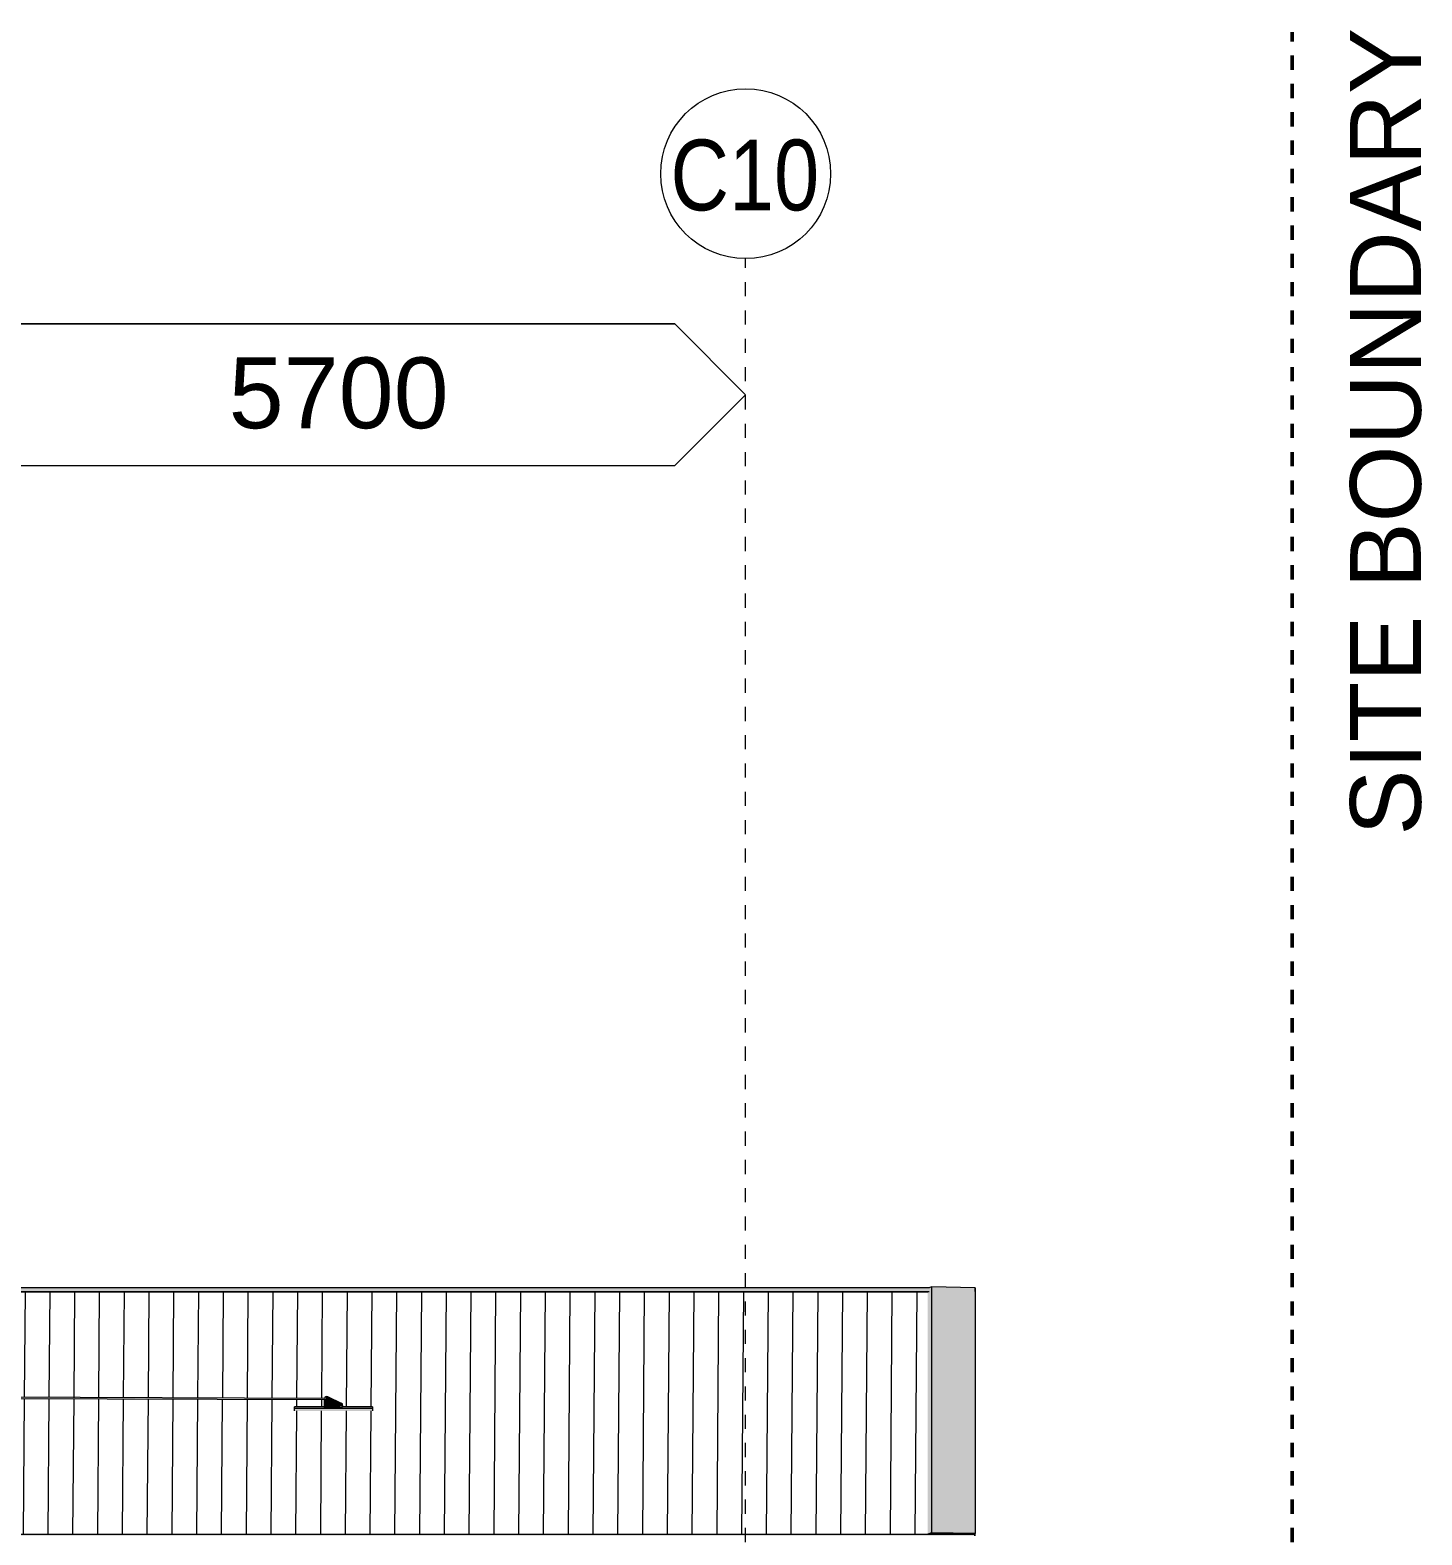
# Model space of a CAD drawing. Header units: metres. Extents: x -2362 to -2010, y -1 to 30.
# Drawn here: x -2030.63 to -2020.79, y 15.95 to 26.58 of the extents above; entities that cross this region are included whole.
import ezdxf

# ---------------------------------------------------------------- set-up
doc = ezdxf.new("R2010")
doc.units = ezdxf.units.M
doc.linetypes.add('BOUNDARY', pattern=[0.016, 0.01, -0.003, 0, -0.003])
doc.linetypes.add('Grid Line', pattern=[0.021, 0.012, -0.003, 0.003, -0.003])
for name, color, linetype, lineweight in [('A-ANNO-NOTE', 131, 'Continuous', 5), ('A-DETL', 90, 'Continuous', 50), ('A-DETL-GENF', 92, 'Continuous', 5), ('A-ROOF', 132, 'Continuous', 5), ('A-ROOF-PATT', 132, 'Continuous', 5), ('G-ANNO-TEXT', 231, 'Continuous', 5), ('Q-SPCQ', 91, 'Continuous', 5), ('S-GRID', 1, 'Continuous', 5), ('S-GRID-IDEN', 1, 'Continuous', 5)]:
    doc.layers.add(name, color=color, linetype=linetype, lineweight=lineweight)
doc.styles.add('Arial', font='arial.ttf', dxfattribs={"height": 0.5})
doc.styles.add('Arial Narrow', font='ARIALN.TTF', dxfattribs={"height": 0.5})

# ---------------------------------------------------------------- blocks, each defined once
blk = doc.blocks.new('Static Line_Sayfa_Metal Deck_Pan Mount - Up to 15 _ pitch - Max 2 Users-1847625-SOUTH EAST - PART C')
at = {"layer": 'Q-SPCQ'}
h = blk.add_hatch(color=256, dxfattribs=at)
h.paths.add_polyline_path([(-1583.057, 16.924), (-1583.065, 16.923), (-1583.065, 16.923)])
h.paths.add_polyline_path([(-1584.033, 16.927), (-1584.041, 16.926), (-1584.041, 16.927)])
h.paths.add_polyline_path([(-1578.827, 16.905), (-1578.827, 16.906), (-1578.863, 16.909), (-1578.945, 16.91), (-1583.525, 16.925), (-1583.792, 16.926), (-1583.808, 16.926), (-1583.982, 16.927), (-1584.062, 16.927), (-1584.174, 16.927), (-1584.302, 16.928), (-1584.383, 16.928), (-1584.385, 16.928), (-1584.444, 16.926), (-1584.441, 16.927), (-1584.437, 16.925), (-1584.437, 16.924), (-1578.849, 16.905)])
h = blk.add_hatch(color=256, dxfattribs=at)
h.paths.add_polyline_path([(-1580.58, 16.911), (-1582.555, 16.918), (-1582.555, 16.915), (-1582.506, 16.914), (-1582.483, 16.915), (-1582.476, 16.915), (-1582.47, 16.914), (-1582.371, 16.914), (-1582.269, 16.913), (-1582.243, 16.913), (-1582.197, 16.913), (-1581.434, 16.91), (-1580.58, 16.909), (-1580.58, 16.911)])
h.paths.add_polyline_path([(-1580.314, 16.91), (-1580.58, 16.909), (-1580.58, 16.908), (-1580.314, 16.907)])
h.paths.add_polyline_path([(-1580.181, 16.91), (-1580.314, 16.91), (-1580.314, 16.907), (-1580.181, 16.908)])
h.paths.add_polyline_path([(-1579.604, 16.908), (-1580.181, 16.908), (-1580.181, 16.907), (-1579.914, 16.906), (-1579.792, 16.905), (-1579.604, 16.906), (-1579.604, 16.908)])
h.paths.add_polyline_path([(-1578.875, 16.902), (-1578.827, 16.903), (-1578.871, 16.906), (-1579.604, 16.906), (-1579.604, 16.905), (-1579.16, 16.903), (-1579.018, 16.902), (-1578.882, 16.902)])
h.paths.add_polyline_path([(-1578.99, 16.902), (-1578.982, 16.903), (-1578.977, 16.903)])
h.paths.add_polyline_path([(-1582.577, 16.914), (-1582.555, 16.915), (-1582.555, 16.918), (-1584.437, 16.923), (-1584.437, 16.922), (-1584.428, 16.922), (-1584.41, 16.921), (-1584.319, 16.921), (-1584.28, 16.92), (-1584.175, 16.92), (-1584.119, 16.92), (-1584.03, 16.92), (-1583.986, 16.919), (-1583.724, 16.918), (-1582.587, 16.914)])
h.paths.add_polyline_path([(-1584.444, 16.921), (-1584.441, 16.922), (-1584.444, 16.922)])
h = blk.add_hatch(color=256, dxfattribs=at)
h.paths.add_polyline_path([(-1578.824, 16.923), (-1578.828, 16.923), (-1578.827, 16.913)])
h.paths.add_polyline_path([(-1578.819, 16.921), (-1578.824, 16.923), (-1578.825, 16.913)])
h.paths.add_polyline_path([(-1578.759, 16.855), (-1578.756, 16.861), (-1578.74, 16.861), (-1578.738, 16.855), (-1578.715, 16.856), (-1578.715, 16.859), (-1578.724, 16.875), (-1578.819, 16.921), (-1578.822, 16.9), (-1578.827, 16.898), (-1578.832, 16.9), (-1578.838, 16.903), (-1578.845, 16.902), (-1578.845, 16.855), (-1578.819, 16.855), (-1578.816, 16.861), (-1578.8, 16.861), (-1578.798, 16.855), (-1578.761, 16.855)])
h.paths.add_polyline_path([(-1578.744, 16.863), (-1578.761, 16.864), (-1578.752, 16.871), (-1578.746, 16.871), (-1578.743, 16.868), (-1578.738, 16.864), (-1578.744, 16.863)])
h.paths.add_polyline_path([(-1578.804, 16.863), (-1578.821, 16.864), (-1578.812, 16.871), (-1578.806, 16.871), (-1578.803, 16.868), (-1578.798, 16.864), (-1578.804, 16.863)])
h.paths.add_polyline_path([(-1578.844, 16.91), (-1578.844, 16.909), (-1578.841, 16.909)])
h.paths.add_polyline_path([(-1578.834, 16.907), (-1578.842, 16.914), (-1578.844, 16.91), (-1578.838, 16.908)])
h.paths.add_polyline_path([(-1578.832, 16.922), (-1578.829, 16.913), (-1578.828, 16.923)])
h.paths.add_polyline_path([(-1578.836, 16.92), (-1578.831, 16.912), (-1578.832, 16.922)])
h.paths.add_polyline_path([(-1578.84, 16.918), (-1578.832, 16.911), (-1578.836, 16.92)])
h.paths.add_polyline_path([(-1578.834, 16.909), (-1578.84, 16.918), (-1578.842, 16.914)])
for points in [[(-1578.819, 16.921), (-1578.724, 16.875), (-1578.724, 16.875), (-1578.819, 16.922)], [(-1578.504, 16.839), (-1578.504, 16.851), (-1578.715, 16.85), (-1578.72, 16.847), (-1578.72, 16.843), (-1578.84, 16.843), (-1578.84, 16.847), (-1578.845, 16.851), (-1579.056, 16.851), (-1579.056, 16.839), (-1578.678, 16.839)], [(-1578.886, 16.822), (-1578.504, 16.822), (-1578.504, 16.839), (-1579.056, 16.839), (-1579.056, 16.822)], [(-1578.812, 16.847), (-1578.72, 16.847), (-1578.715, 16.852), (-1578.74, 16.85), (-1578.743, 16.849), (-1578.759, 16.849), (-1578.759, 16.852), (-1578.8, 16.852), (-1578.803, 16.849), (-1578.819, 16.85), (-1578.819, 16.852), (-1578.845, 16.85), (-1578.84, 16.847)], [(-1578.78, 16.847), (-1578.84, 16.847), (-1578.84, 16.843), (-1578.78, 16.843)], [(-1578.815, 16.863), (-1578.798, 16.864), (-1578.806, 16.872), (-1578.815, 16.869), (-1578.821, 16.864)], [(-1578.81, 16.849), (-1578.8, 16.849), (-1578.803, 16.861), (-1578.819, 16.861), (-1578.816, 16.849), (-1578.812, 16.849)], [(-1578.72, 16.847), (-1578.78, 16.847), (-1578.78, 16.843), (-1578.72, 16.843)], [(-1578.755, 16.863), (-1578.738, 16.864), (-1578.746, 16.872), (-1578.755, 16.869), (-1578.761, 16.864)], [(-1578.75, 16.849), (-1578.74, 16.85), (-1578.743, 16.861), (-1578.759, 16.861), (-1578.756, 16.849), (-1578.752, 16.849)]]:
    blk.add_hatch(color=256, dxfattribs=at).paths.add_polyline_path(points)
h = blk.add_hatch(color=256, dxfattribs=at)
h.paths.add_polyline_path([(-1578.715, 16.852), (-1578.715, 16.855), (-1578.74, 16.853), (-1578.74, 16.852)])
h.paths.add_polyline_path([(-1578.759, 16.852), (-1578.759, 16.855), (-1578.8, 16.853), (-1578.8, 16.852), (-1578.78, 16.852)])
h.paths.add_polyline_path([(-1578.819, 16.852), (-1578.819, 16.855), (-1578.845, 16.853), (-1578.845, 16.852)])
for p, q in [((-1578.827, 16.91), (-1584.507, 16.929)), ((-1584.507, 16.921), (-1578.827, 16.902)), ((-1578.845, 16.906), (-1578.845, 16.906)), ((-1578.845, 16.902), (-1578.845, 16.855)), ((-1578.819, 16.922), (-1578.724, 16.875)), ((-1578.724, 16.875), (-1578.819, 16.921)), ((-1579.056, 16.839), (-1579.056, 16.851)), ((-1578.845, 16.851), (-1579.056, 16.851)), ((-1579.056, 16.839), (-1579.056, 16.836)), ((-1579.056, 16.822), (-1579.056, 16.839)), ((-1578.504, 16.839), (-1579.056, 16.839)), ((-1578.845, 16.852), (-1578.845, 16.85)), ((-1578.845, 16.85), (-1578.845, 16.848)), ((-1578.845, 16.848), (-1578.845, 16.843)), ((-1578.84, 16.847), (-1578.78, 16.847)), ((-1578.823, 16.862), (-1578.823, 16.85)), ((-1578.821, 16.863), (-1578.822, 16.863)), ((-1578.797, 16.863), (-1578.798, 16.863)), ((-1578.797, 16.85), (-1578.797, 16.862)), ((-1578.78, 16.847), (-1578.72, 16.847)), ((-1578.763, 16.862), (-1578.763, 16.85)), ((-1578.761, 16.863), (-1578.762, 16.863)), ((-1578.737, 16.863), (-1578.738, 16.863)), ((-1578.737, 16.85), (-1578.737, 16.862)), ((-1578.715, 16.855), (-1578.715, 16.859)), ((-1578.715, 16.85), (-1578.715, 16.852)), ((-1578.504, 16.851), (-1578.715, 16.851)), ((-1578.715, 16.848), (-1578.715, 16.85)), ((-1578.504, 16.848), (-1578.504, 16.851)), ((-1578.504, 16.851), (-1578.504, 16.839)), ((-1578.504, 16.848), (-1578.504, 16.836)), ((-1578.504, 16.839), (-1578.504, 16.822))]:
    blk.add_line(p, q, dxfattribs=at)
at = {"layer": 'Q-SPCQ', "flags": 128}
for points in [[(-1578.823, 16.862), (-1578.822, 16.862), (-1578.822, 16.862), (-1578.822, 16.863), (-1578.822, 16.863)], [(-1578.798, 16.864), (-1578.8, 16.868), (-1578.802, 16.87), (-1578.803, 16.872), (-1578.805, 16.872), (-1578.805, 16.873), (-1578.806, 16.873), (-1578.806, 16.873), (-1578.807, 16.873), (-1578.807, 16.873), (-1578.807, 16.873), (-1578.808, 16.873), (-1578.808, 16.873), (-1578.808, 16.873), (-1578.808, 16.873), (-1578.808, 16.873), (-1578.808, 16.873), (-1578.808, 16.873), (-1578.809, 16.873), (-1578.809, 16.873), (-1578.809, 16.873), (-1578.809, 16.873), (-1578.809, 16.873), (-1578.809, 16.873), (-1578.809, 16.873), (-1578.809, 16.873), (-1578.809, 16.873), (-1578.809, 16.873), (-1578.809, 16.873), (-1578.809, 16.873), (-1578.809, 16.873), (-1578.809, 16.873), (-1578.809, 16.873), (-1578.809, 16.873), (-1578.809, 16.873), (-1578.809, 16.873), (-1578.809, 16.873), (-1578.81, 16.873), (-1578.81, 16.873), (-1578.81, 16.873), (-1578.81, 16.873), (-1578.81, 16.873), (-1578.81, 16.873), (-1578.81, 16.873), (-1578.81, 16.873), (-1578.81, 16.873), (-1578.81, 16.873), (-1578.81, 16.873), (-1578.81, 16.873), (-1578.81, 16.873), (-1578.81, 16.873), (-1578.81, 16.873), (-1578.81, 16.873), (-1578.81, 16.873), (-1578.81, 16.873), (-1578.81, 16.873), (-1578.81, 16.873), (-1578.81, 16.873), (-1578.811, 16.873), (-1578.811, 16.873), (-1578.811, 16.873), (-1578.811, 16.873), (-1578.811, 16.873), (-1578.811, 16.873), (-1578.811, 16.873), (-1578.811, 16.873), (-1578.811, 16.873), (-1578.812, 16.873), (-1578.812, 16.873), (-1578.812, 16.873), (-1578.812, 16.873), (-1578.813, 16.873), (-1578.813, 16.873), (-1578.814, 16.873), (-1578.815, 16.872), (-1578.816, 16.872), (-1578.817, 16.87), (-1578.819, 16.868), (-1578.821, 16.864)], [(-1578.821, 16.864), (-1578.821, 16.863), (-1578.821, 16.863), (-1578.821, 16.863), (-1578.821, 16.863)], [(-1578.798, 16.864), (-1578.798, 16.863), (-1578.798, 16.863), (-1578.798, 16.863), (-1578.798, 16.863)], [(-1578.797, 16.862), (-1578.797, 16.862), (-1578.797, 16.862), (-1578.797, 16.863), (-1578.797, 16.863)], [(-1578.763, 16.862), (-1578.762, 16.862), (-1578.762, 16.862), (-1578.762, 16.863), (-1578.762, 16.863)], [(-1578.738, 16.864), (-1578.74, 16.868), (-1578.742, 16.87), (-1578.743, 16.872), (-1578.745, 16.872), (-1578.745, 16.873), (-1578.746, 16.873), (-1578.746, 16.873), (-1578.747, 16.873), (-1578.747, 16.873), (-1578.747, 16.873), (-1578.748, 16.873), (-1578.748, 16.873), (-1578.748, 16.873), (-1578.748, 16.873), (-1578.748, 16.873), (-1578.748, 16.873), (-1578.748, 16.873), (-1578.749, 16.873), (-1578.749, 16.873), (-1578.749, 16.873), (-1578.749, 16.873), (-1578.749, 16.873), (-1578.749, 16.873), (-1578.749, 16.873), (-1578.749, 16.873), (-1578.749, 16.873), (-1578.749, 16.873), (-1578.749, 16.873), (-1578.749, 16.873), (-1578.749, 16.873), (-1578.749, 16.873), (-1578.749, 16.873), (-1578.749, 16.873), (-1578.749, 16.873), (-1578.749, 16.873), (-1578.749, 16.873), (-1578.75, 16.873), (-1578.75, 16.873), (-1578.75, 16.873), (-1578.75, 16.873), (-1578.75, 16.873), (-1578.75, 16.873), (-1578.75, 16.873), (-1578.75, 16.873), (-1578.75, 16.873), (-1578.75, 16.873), (-1578.75, 16.873), (-1578.75, 16.873), (-1578.75, 16.873), (-1578.75, 16.873), (-1578.75, 16.873), (-1578.75, 16.873), (-1578.75, 16.873), (-1578.75, 16.873), (-1578.75, 16.873), (-1578.75, 16.873), (-1578.75, 16.873), (-1578.751, 16.873), (-1578.751, 16.873), (-1578.751, 16.873), (-1578.751, 16.873), (-1578.751, 16.873), (-1578.751, 16.873), (-1578.751, 16.873), (-1578.751, 16.873), (-1578.751, 16.873), (-1578.752, 16.873), (-1578.752, 16.873), (-1578.752, 16.873), (-1578.752, 16.873), (-1578.753, 16.873), (-1578.753, 16.873), (-1578.754, 16.873), (-1578.755, 16.872), (-1578.756, 16.872), (-1578.757, 16.87), (-1578.759, 16.868), (-1578.761, 16.864)], [(-1578.761, 16.864), (-1578.761, 16.863), (-1578.761, 16.863), (-1578.761, 16.863), (-1578.761, 16.863)], [(-1578.738, 16.864), (-1578.738, 16.863), (-1578.738, 16.863), (-1578.738, 16.863), (-1578.738, 16.863)], [(-1578.737, 16.862), (-1578.737, 16.862), (-1578.737, 16.862), (-1578.737, 16.863), (-1578.737, 16.863)]]:
    blk.add_lwpolyline(points, dxfattribs=at)
at = {"layer": 'Q-SPCQ'}
for centre, major_axis, ratio, start_param, end_param in [((-1578.827, 16.906), (-0.0175, 0.0001), 0.996194, 4.266553, 6.038062), ((-1578.827, 16.906), (-0.0175, 0.0001), 0.996194, 4.266553, 6.038062), ((-1578.827, 16.906), (-0.0075, 0.00006), 0.996194, 3.149542, 5.767536), ((-1578.827, 16.906), (-0.0075, 0.00006), 0.996194, 3.149542, 6.029335), ((-1578.827, 16.906), (-0.0075, 0.00006), 0.996194, 0.531548, 3.149542), ((-1578.827, 16.906), (-0.0075, 0.00006), 0.996194, 0.531548, 0.793348), ((-1578.827, 16.906), (0, 0.004), 0.000693, 5.846853, 6.632251), ((-1578.827, 16.906), (0, 0.004), 0.000693, 5.061455, 5.585054), ((-1578.827, 16.906), (0, 0.004), 0.000693, 0.610865, 1.658063), ((-1578.827, 16.906), (0, 0.004), 0.000693, 1.658063, 3.752458), ((-1578.845, 16.855), (0, 0.003), 0.000693, 3.228859, 4.799655), ((-1578.84, 16.848), (0.005, 0), 0.087156, 3.141593, 4.711693), ((-1578.845, 16.855), (0, 0.008), 0.000693, 3.228859, 3.752458), ((-1578.827, 16.906), (-0.0075, 0.00006), 0.996194, 1.055147, 2.102345), ((-1578.81, 16.85), (0.013, 0), 0.087156, 2.355499, 3.140897), ((-1578.81, 16.85), (0.013, 0), 0.087156, 3.141593, 6.28249), ((-1578.81, 16.85), (0.013, 0), 0.087156, 0, 0.784703), ((-1578.75, 16.85), (0.013, 0), 0.087156, 2.355499, 3.140897), ((-1578.75, 16.85), (0.013, 0), 0.087156, 3.141593, 6.28249), ((-1578.75, 16.85), (0.013, 0), 0.087156, 0, 0.784703), ((-1578.732, 16.859), (-0.0175, 0.0001), 0.996194, 3.149542, 4.266553), ((-1578.732, 16.86), (-0.0175, 0.0001), 0.996194, 3.149542, 4.266553), ((-1578.72, 16.848), (0.005, 0), 0.087156, 4.711693, 6.28249), ((-1578.715, 16.855), (0, 0.003), 0.000693, 3.228859, 4.799655), ((-1578.715, 16.855), (0, 0.008), 0.000693, 3.228859, 3.752458)]:
    blk.add_ellipse(centre, major_axis=major_axis, ratio=ratio, start_param=start_param, end_param=end_param, dxfattribs=at)
blk = doc.blocks.new('Ridge Capping - Ridge Capping-1882401-SOUTH EAST - PART C')
at = {"layer": 'A-ROOF'}
for points in [[(-1665.486, 17.663), (-1574.572, 17.665), (-1574.572, 17.691), (-1665.486, 17.689)], [(-1665.35, 17.659), (-1574.582, 17.662), (-1574.572, 17.665), (-1665.486, 17.662)]]:
    blk.add_hatch(color=256, dxfattribs=at).paths.add_polyline_path(points)
for p, q in [((-1574.572, 17.691), (-1665.486, 17.689)), ((-1665.486, 17.663), (-1574.572, 17.665)), ((-1665.35, 17.659), (-1574.582, 17.662)), ((-1574.25, 17.691), (-1574.25, 17.665))]:
    blk.add_line(p, q, dxfattribs=at)
blk = doc.blocks.new('Roof Gutters3 - Roof Gutters-1885272-SOUTH EAST - PART C')
at = {"layer": 'A-ROOF'}
for points in [[(-1574.582, 15.951), (-1574.555, 15.96), (-1574.555, 17.697), (-1574.572, 17.69), (-1574.572, 17.665), (-1574.582, 17.662), (-1574.582, 15.952)], [(-1574.246, 15.955), (-1574.247, 17.691), (-1574.555, 17.697), (-1574.555, 15.96)]]:
    blk.add_hatch(color=256, dxfattribs=at).paths.add_polyline_path(points)
h = blk.add_hatch(color=256, dxfattribs=at)
h.paths.add_polyline_path([(-1574.25, 15.5), (-1574.246, 15.5), (-1574.246, 15.527), (-1574.25, 15.503)])
h.paths.add_polyline_path([(-1574.249, 15.94), (-1574.246, 15.94), (-1574.246, 15.955), (-1574.555, 15.96), (-1574.582, 15.951), (-1574.572, 15.951), (-1574.554, 15.957), (-1574.249, 15.952)])
for p, q in [((-1574.555, 17.697), (-1574.572, 17.691)), ((-1574.247, 17.691), (-1574.555, 17.697)), ((-1574.555, 17.697), (-1574.555, 15.96)), ((-1574.247, 17.691), (-1574.246, 15.955)), ((-1574.555, 15.96), (-1574.582, 15.951)), ((-1574.582, 15.951), (-1574.572, 15.951)), ((-1574.572, 15.951), (-1574.554, 15.957)), ((-1574.246, 15.955), (-1574.555, 15.96)), ((-1574.554, 15.957), (-1574.249, 15.952)), ((-1574.246, 15.94), (-1574.246, 15.955))]:
    blk.add_line(p, q, dxfattribs=at)
blk = doc.blocks.new('Dimension - Grids _2D_ - 1-200-1015375-SOUTH EAST - PART C')
at = {"layer": 'A-DETL-GENF'}
for p, q in [((-1581.068, 24.5), (-1581.568, 24)), ((-1581.568, 24), (-1581.068, 24.5)), ((-1576.368, 24.5), (-1581.068, 24.5)), ((-1581.068, 24.5), (-1576.368, 24.5)), ((-1575.868, 24), (-1576.368, 24.5)), ((-1575.868, 24), (-1576.368, 24.5)), ((-1581.568, 24), (-1581.068, 23.5)), ((-1581.568, 24), (-1581.068, 23.5)), ((-1576.368, 23.5), (-1575.868, 24)), ((-1575.868, 24), (-1576.368, 23.5)), ((-1581.068, 23.5), (-1576.368, 23.5)), ((-1581.068, 23.5), (-1576.368, 23.5))]:
    blk.add_line(p, q, dxfattribs=at)
blk = doc.blocks.new('Grid - A1-3055139-SOUTH EAST - PART C')
at = {"layer": 'S-GRID-IDEN'}
blk.add_circle((-1644.568, 25.561), 0.6, dxfattribs=at)

msp = doc.modelspace()

# ---------------------------------------------------------------- hatches: boundary and pattern name
at = {"layer": 'A-ROOF'}
msp.add_hatch(color=256, dxfattribs=at).paths.add_polyline_path([(-2115.204, 15.911), (-2105.02, 15.911), (-2105.02, 15.94), (-2023.951, 15.94), (-2023.951, 15.952), (-2115.204, 15.95)])
at = {"layer": 'A-ROOF-PATT'}
h = msp.add_hatch(dxfattribs=at)
h.set_pattern_fill('FP_302', color=256, style=0, pattern_type=2)
h.set_pattern_definition([(89.546, (-884.38961, -373.716), (-0.17499552, -3.386e-06), [])])
h.paths.add_polyline_path([(-2092.951, 15.952), (-2024.283, 15.952), (-2024.284, 17.662), (-2115.052, 17.659), (-2115.052, 15.952), (-2093.784, 15.952)])
h.paths.add_polyline_path([(-2023.951, 15.952), (-2024.257, 15.956), (-2024.273, 15.952), (-2024.255, 15.952)])
h.paths.add_polyline_path([(-2114.351, 16.923), (-2114.347, 16.923), (-2114.348, 16.913), (-2114.35, 16.918)])
h.paths.add_polyline_path([(-2114.355, 16.921), (-2114.351, 16.923), (-2114.351, 16.915), (-2114.355, 16.921)])
h.paths.add_polyline_path([(-2114.338, 16.92), (-2114.344, 16.913), (-2114.341, 16.922)])
h.paths.add_polyline_path([(-2114.335, 16.918), (-2114.34, 16.915), (-2114.338, 16.92)])
h.paths.add_polyline_path([(-2029.749, 16.906), (-2034.145, 16.918), (-2034.17, 16.916), (-2034.174, 16.902), (-2034.176, 16.886), (-2034.174, 16.87), (-2034.169, 16.852), (-2034.126, 16.852), (-2034.128, 16.832), (-2034.292, 16.834), (-2034.292, 16.852), (-2034.249, 16.853), (-2034.243, 16.87), (-2034.242, 16.886), (-2034.243, 16.902), (-2034.249, 16.918), (-2034.279, 16.919), (-2034.279, 16.921), (-2039.873, 16.919), (-2039.873, 16.918), (-2039.896, 16.918), (-2039.902, 16.902), (-2039.904, 16.886), (-2039.902, 16.87), (-2039.896, 16.852), (-2039.853, 16.852), (-2039.855, 16.832), (-2040.019, 16.834), (-2040.019, 16.852), (-2040, 16.852), (-2040, 16.919), (-2045.624, 16.918), (-2045.629, 16.902), (-2045.631, 16.886), (-2045.629, 16.87), (-2045.624, 16.852), (-2045.581, 16.852), (-2045.583, 16.832), (-2045.747, 16.834), (-2045.747, 16.852), (-2045.727, 16.852), (-2045.727, 16.919), (-2051.352, 16.918), (-2051.357, 16.902), (-2051.359, 16.886), (-2051.357, 16.87), (-2051.352, 16.852), (-2051.309, 16.852), (-2051.31, 16.832), (-2051.475, 16.834), (-2051.474, 16.852), (-2051.432, 16.853), (-2051.426, 16.87), (-2051.424, 16.886), (-2051.426, 16.902), (-2051.432, 16.918), (-2051.462, 16.919), (-2051.462, 16.921), (-2057.056, 16.919), (-2057.056, 16.918), (-2057.079, 16.918), (-2057.085, 16.902), (-2057.086, 16.886), (-2057.085, 16.87), (-2057.079, 16.852), (-2057.036, 16.852), (-2057.038, 16.832), (-2057.202, 16.834), (-2057.202, 16.852), (-2057.183, 16.852), (-2057.183, 16.919), (-2062.807, 16.918), (-2062.812, 16.902), (-2062.814, 16.886), (-2062.812, 16.87), (-2062.807, 16.852), (-2062.764, 16.852), (-2062.766, 16.832), (-2062.93, 16.834), (-2062.93, 16.852), (-2062.887, 16.853), (-2062.881, 16.87), (-2062.88, 16.886), (-2062.881, 16.902), (-2062.887, 16.918), (-2062.917, 16.919), (-2062.917, 16.921), (-2068.511, 16.919), (-2068.511, 16.918), (-2068.534, 16.918), (-2068.54, 16.902), (-2068.542, 16.886), (-2068.54, 16.87), (-2068.534, 16.852), (-2068.491, 16.852), (-2068.493, 16.832), (-2068.657, 16.834), (-2068.657, 16.852), (-2068.638, 16.852), (-2068.638, 16.919), (-2074.262, 16.918), (-2074.267, 16.902), (-2074.269, 16.886), (-2074.267, 16.87), (-2074.262, 16.852), (-2074.219, 16.852), (-2074.221, 16.832), (-2074.385, 16.834), (-2074.385, 16.852), (-2074.342, 16.853), (-2074.337, 16.87), (-2074.335, 16.886), (-2074.337, 16.902), (-2074.342, 16.918), (-2074.372, 16.919), (-2074.372, 16.921), (-2079.966, 16.919), (-2079.966, 16.918), (-2079.99, 16.916), (-2079.995, 16.902), (-2079.997, 16.886), (-2079.995, 16.87), (-2079.99, 16.852), (-2079.947, 16.852), (-2079.948, 16.832), (-2080.113, 16.834), (-2080.112, 16.852), (-2080.093, 16.852), (-2080.093, 16.919), (-2085.694, 16.918), (-2085.694, 16.918), (-2085.717, 16.918), (-2085.723, 16.902), (-2085.724, 16.886), (-2085.723, 16.87), (-2085.717, 16.852), (-2085.674, 16.852), (-2085.676, 16.832), (-2085.84, 16.834), (-2085.84, 16.852), (-2085.821, 16.852), (-2085.821, 16.919), (-2091.445, 16.918), (-2091.45, 16.902), (-2091.452, 16.886), (-2091.45, 16.87), (-2091.445, 16.852), (-2091.402, 16.852), (-2091.404, 16.832), (-2091.568, 16.834), (-2091.568, 16.852), (-2091.548, 16.852), (-2091.548, 16.919), (-2097.172, 16.918), (-2097.178, 16.902), (-2097.18, 16.886), (-2097.178, 16.87), (-2097.172, 16.852), (-2097.129, 16.852), (-2097.131, 16.832), (-2097.295, 16.834), (-2097.295, 16.852), (-2097.276, 16.852), (-2097.276, 16.919), (-2102.9, 16.918), (-2102.905, 16.902), (-2102.907, 16.886), (-2102.905, 16.87), (-2102.9, 16.852), (-2102.857, 16.852), (-2102.859, 16.832), (-2103.023, 16.834), (-2103.023, 16.852), (-2103.003, 16.852), (-2103.003, 16.919), (-2108.604, 16.918), (-2108.604, 16.918), (-2108.628, 16.916), (-2108.633, 16.902), (-2108.635, 16.886), (-2108.633, 16.87), (-2108.628, 16.852), (-2108.585, 16.852), (-2108.586, 16.832), (-2108.751, 16.834), (-2108.75, 16.852), (-2108.708, 16.853), (-2108.702, 16.87), (-2108.7, 16.886), (-2108.702, 16.902), (-2108.708, 16.918), (-2108.738, 16.919), (-2108.738, 16.921), (-2108.901, 16.92), (-2109.023, 16.92), (-2109.089, 16.919), (-2114.33, 16.899), (-2114.33, 16.851), (-2114.119, 16.851), (-2114.119, 16.822), (-2114.671, 16.822), (-2114.671, 16.851), (-2114.46, 16.854), (-2114.46, 16.859), (-2114.45, 16.875), (-2114.355, 16.922), (-2114.354, 16.902), (-2114.35, 16.898), (-2114.344, 16.899), (-2114.335, 16.903), (-2114.348, 16.906), (-2114.347, 16.909), (-2114.34, 16.911), (-2114.335, 16.918), (-2114.33, 16.91), (-2114.303, 16.91), (-2114.27, 16.909), (-2114.165, 16.91), (-2114.081, 16.91), (-2113.956, 16.91), (-2110.43, 16.923), (-2110.411, 16.923), (-2108.731, 16.93), (-2108.731, 16.931), (-2108.598, 16.931), (-2108.598, 16.929), (-2103.003, 16.93), (-2103.003, 16.931), (-2102.87, 16.93), (-2102.87, 16.929), (-2097.276, 16.93), (-2097.276, 16.931), (-2097.142, 16.93), (-2097.142, 16.929), (-2091.548, 16.93), (-2091.548, 16.931), (-2091.415, 16.931), (-2091.415, 16.929), (-2085.821, 16.93), (-2085.821, 16.931), (-2085.687, 16.931), (-2085.687, 16.929), (-2080.093, 16.93), (-2080.093, 16.931), (-2079.96, 16.93), (-2079.96, 16.929), (-2074.365, 16.93), (-2074.365, 16.931), (-2074.232, 16.93), (-2074.232, 16.929), (-2068.638, 16.93), (-2068.638, 16.931), (-2068.504, 16.931), (-2068.504, 16.929), (-2062.91, 16.93), (-2062.91, 16.931), (-2062.777, 16.931), (-2062.777, 16.929), (-2057.183, 16.93), (-2057.183, 16.931), (-2057.049, 16.93), (-2057.049, 16.929), (-2051.455, 16.93), (-2051.455, 16.931), (-2051.322, 16.931), (-2051.322, 16.929), (-2045.727, 16.93), (-2045.727, 16.931), (-2045.594, 16.93), (-2045.594, 16.929), (-2040, 16.93), (-2040, 16.931), (-2039.866, 16.931), (-2039.866, 16.929), (-2034.272, 16.93), (-2034.272, 16.931), (-2034.139, 16.931), (-2034.139, 16.928), (-2034.022, 16.927), (-2033.943, 16.927), (-2033.817, 16.926), (-2030.284, 16.915), (-2030.272, 16.916), (-2028.546, 16.91), (-2028.541, 16.918), (-2028.532, 16.922), (-2028.523, 16.922), (-2028.52, 16.921), (-2028.423, 16.873), (-2028.416, 16.854), (-2028.416, 16.851), (-2028.205, 16.851), (-2028.205, 16.822), (-2028.757, 16.822), (-2028.757, 16.851), (-2028.546, 16.854), (-2028.546, 16.903), (-2028.829, 16.903), (-2028.829, 16.904), (-2028.879, 16.903), (-2028.95, 16.903), (-2029.728, 16.906)])
h.paths.add_polyline_path([(-2034.294, 16.819), (-2034.296, 16.819), (-2034.296, 16.837), (-2034.293, 16.851), (-2034.293, 16.825)])
h.paths.add_polyline_path([(-2039.849, 16.819), (-2039.851, 16.819), (-2039.853, 16.833), (-2039.852, 16.851), (-2039.849, 16.832)])
h.paths.add_polyline_path([(-2034.123, 16.819), (-2034.125, 16.833), (-2034.125, 16.851), (-2034.121, 16.832), (-2034.121, 16.819)])
h.paths.add_polyline_path([(-2045.577, 16.819), (-2045.579, 16.819), (-2045.58, 16.833), (-2045.58, 16.851), (-2045.576, 16.832)])
h.paths.add_polyline_path([(-2040.022, 16.819), (-2040.024, 16.819), (-2040.024, 16.837), (-2040.02, 16.851), (-2040.02, 16.825)])
h.paths.add_polyline_path([(-2045.752, 16.819), (-2045.751, 16.837), (-2045.748, 16.851), (-2045.75, 16.819)])
h.paths.add_polyline_path([(-2051.306, 16.819), (-2051.308, 16.833), (-2051.308, 16.851), (-2051.304, 16.832), (-2051.304, 16.819)])
h.paths.add_polyline_path([(-2057.032, 16.819), (-2057.034, 16.819), (-2057.035, 16.833), (-2057.035, 16.851), (-2057.032, 16.832)])
h.paths.add_polyline_path([(-2051.477, 16.819), (-2051.479, 16.819), (-2051.479, 16.837), (-2051.475, 16.851), (-2051.476, 16.825)])
h.paths.add_polyline_path([(-2057.205, 16.819), (-2057.207, 16.819), (-2057.207, 16.837), (-2057.203, 16.851), (-2057.203, 16.825)])
h.paths.add_polyline_path([(-2062.759, 16.819), (-2062.761, 16.819), (-2062.763, 16.833), (-2062.763, 16.851), (-2062.759, 16.832)])
h.paths.add_polyline_path([(-2068.66, 16.819), (-2068.662, 16.819), (-2068.662, 16.837), (-2068.658, 16.851), (-2068.658, 16.825)])
h.paths.add_polyline_path([(-2068.487, 16.819), (-2068.489, 16.819), (-2068.491, 16.833), (-2068.49, 16.851), (-2068.487, 16.832)])
h.paths.add_polyline_path([(-2062.932, 16.819), (-2062.934, 16.819), (-2062.934, 16.837), (-2062.931, 16.851), (-2062.931, 16.825)])
h.paths.add_polyline_path([(-2074.388, 16.819), (-2074.39, 16.819), (-2074.389, 16.837), (-2074.386, 16.851), (-2074.386, 16.825)])
h.paths.add_polyline_path([(-2074.215, 16.819), (-2074.217, 16.819), (-2074.218, 16.833), (-2074.218, 16.851), (-2074.214, 16.832)])
h.paths.add_polyline_path([(-2080.115, 16.819), (-2080.117, 16.819), (-2080.117, 16.837), (-2080.113, 16.851), (-2080.114, 16.825)])
h.paths.add_polyline_path([(-2079.944, 16.819), (-2079.946, 16.833), (-2079.946, 16.851), (-2079.942, 16.832), (-2079.942, 16.819)])
h.paths.add_polyline_path([(-2085.672, 16.819), (-2085.673, 16.833), (-2085.673, 16.851), (-2085.67, 16.832), (-2085.67, 16.819)])
h.paths.add_polyline_path([(-2091.399, 16.819), (-2091.401, 16.833), (-2091.401, 16.851), (-2091.397, 16.832), (-2091.397, 16.819)])
h.paths.add_polyline_path([(-2091.57, 16.819), (-2091.572, 16.819), (-2091.572, 16.837), (-2091.569, 16.851), (-2091.569, 16.825)])
h.paths.add_polyline_path([(-2085.843, 16.819), (-2085.845, 16.819), (-2085.845, 16.837), (-2085.841, 16.851), (-2085.841, 16.825)])
h.paths.add_polyline_path([(-2097.298, 16.819), (-2097.3, 16.819), (-2097.3, 16.837), (-2097.296, 16.851), (-2097.296, 16.825)])
h.paths.add_polyline_path([(-2097.125, 16.819), (-2097.127, 16.819), (-2097.129, 16.833), (-2097.128, 16.851), (-2097.125, 16.832)])
h.paths.add_polyline_path([(-2102.855, 16.819), (-2102.856, 16.833), (-2102.856, 16.851), (-2102.852, 16.832), (-2102.853, 16.819)])
h.paths.add_polyline_path([(-2103.026, 16.819), (-2103.028, 16.819), (-2103.027, 16.837), (-2103.024, 16.851), (-2103.024, 16.825)])
h.paths.add_polyline_path([(-2108.58, 16.819), (-2108.582, 16.819), (-2108.584, 16.833), (-2108.584, 16.851), (-2108.58, 16.832)])
h.paths.add_polyline_path([(-2108.753, 16.819), (-2108.755, 16.819), (-2108.755, 16.837), (-2108.751, 16.851), (-2108.752, 16.825)])
h.paths.add_polyline_path([(-2039.976, 16.852), (-2039.976, 16.918), (-2040, 16.918), (-2040, 16.852)])
h.paths.add_polyline_path([(-2045.727, 16.852), (-2045.704, 16.853), (-2045.704, 16.918), (-2045.727, 16.918), (-2045.727, 16.852)])
h.paths.add_polyline_path([(-2057.159, 16.852), (-2057.159, 16.918), (-2057.183, 16.918), (-2057.183, 16.852), (-2057.159, 16.852)])
h.paths.add_polyline_path([(-2068.614, 16.852), (-2068.614, 16.918), (-2068.638, 16.918), (-2068.638, 16.852), (-2068.614, 16.852)])
h.paths.add_polyline_path([(-2080.07, 16.852), (-2080.07, 16.918), (-2080.093, 16.918), (-2080.093, 16.852)])
h.paths.add_polyline_path([(-2085.797, 16.852), (-2085.797, 16.918), (-2085.821, 16.918), (-2085.821, 16.852)])
h.paths.add_polyline_path([(-2091.548, 16.852), (-2091.525, 16.853), (-2091.525, 16.918), (-2091.548, 16.918), (-2091.548, 16.852)])
h.paths.add_polyline_path([(-2097.276, 16.852), (-2097.252, 16.853), (-2097.252, 16.918), (-2097.276, 16.918), (-2097.276, 16.852)])
h.paths.add_polyline_path([(-2102.98, 16.852), (-2102.98, 16.918), (-2103.003, 16.918), (-2103.003, 16.852)])
h.paths.add_polyline_path([(-2039.976, 16.853), (-2039.971, 16.87), (-2039.969, 16.886), (-2039.971, 16.902), (-2039.976, 16.918), (-2039.976, 16.87)])
h.paths.add_polyline_path([(-2045.704, 16.853), (-2045.699, 16.87), (-2045.697, 16.886), (-2045.699, 16.902), (-2045.704, 16.918), (-2045.704, 16.87)])
h.paths.add_polyline_path([(-2057.159, 16.853), (-2057.154, 16.87), (-2057.152, 16.886), (-2057.154, 16.902), (-2057.159, 16.918), (-2057.159, 16.87)])
h.paths.add_polyline_path([(-2068.614, 16.853), (-2068.609, 16.87), (-2068.607, 16.886), (-2068.609, 16.902), (-2068.614, 16.918), (-2068.614, 16.87)])
h.paths.add_polyline_path([(-2080.07, 16.853), (-2080.064, 16.87), (-2080.062, 16.886), (-2080.064, 16.902), (-2080.07, 16.918), (-2080.07, 16.87)])
h.paths.add_polyline_path([(-2085.797, 16.853), (-2085.792, 16.87), (-2085.79, 16.886), (-2085.792, 16.902), (-2085.797, 16.918), (-2085.797, 16.87)])
h.paths.add_polyline_path([(-2091.525, 16.853), (-2091.519, 16.87), (-2091.518, 16.886), (-2091.519, 16.902), (-2091.525, 16.918), (-2091.525, 16.87)])
h.paths.add_polyline_path([(-2097.252, 16.853), (-2097.247, 16.87), (-2097.245, 16.886), (-2097.247, 16.902), (-2097.252, 16.918), (-2097.252, 16.87)])
h.paths.add_polyline_path([(-2102.98, 16.853), (-2102.975, 16.87), (-2102.973, 16.886), (-2102.975, 16.902), (-2102.98, 16.918), (-2102.98, 16.87)])
h.paths.add_polyline_path([(-2028.529, 16.898), (-2028.523, 16.9), (-2028.521, 16.906), (-2028.522, 16.919), (-2028.527, 16.913), (-2028.529, 16.913), (-2028.531, 16.913), (-2028.533, 16.913), (-2028.534, 16.911), (-2028.535, 16.909), (-2028.532, 16.907), (-2028.534, 16.905), (-2028.529, 16.903), (-2028.529, 16.903), (-2028.539, 16.902), (-2028.531, 16.898)])
h.paths.add_polyline_path([(-2028.546, 16.905), (-2028.548, 16.905), (-2028.548, 16.905)])
h.paths.add_polyline_path([(-2114.341, 16.909), (-2114.335, 16.912), (-2114.34, 16.91)])
h.paths.add_polyline_path([(-2113.891, 16.91), (-2113.882, 16.911), (-2113.891, 16.91)])
h.paths.add_polyline_path([(-2113.537, 16.911), (-2113.527, 16.912), (-2113.532, 16.912)])
h.paths.add_polyline_path([(-2114.346, 16.913), (-2114.347, 16.923), (-2114.342, 16.922), (-2114.344, 16.918)])
h.paths.add_polyline_path([(-2112.915, 16.913), (-2112.905, 16.915), (-2112.91, 16.914)])
h.paths.add_polyline_path([(-2112.561, 16.914), (-2112.55, 16.916), (-2112.556, 16.915)])
h.paths.add_polyline_path([(-2032.422, 16.922), (-2032.412, 16.923), (-2032.419, 16.922)])
h.paths.add_polyline_path([(-2032.776, 16.923), (-2032.767, 16.924), (-2032.772, 16.923)])
h.paths.add_polyline_path([(-2033.398, 16.925), (-2033.388, 16.926), (-2033.395, 16.925)])
h.paths.add_polyline_path([(-2033.752, 16.926), (-2033.743, 16.927), (-2033.75, 16.926)])

# ---------------------------------------------------------------- linework, layer by layer
at = {"layer": 'A-DETL', "linetype": 'BOUNDARY'}
msp.add_line((-2021.71, -0.305), (-2021.71, 26.561), dxfattribs=at)
at = {"layer": 'A-ROOF'}
for p, q in [((-2115.204, 15.952), (-2024.283, 15.952)), ((-2024.273, 15.952), (-2023.951, 15.952)), ((-2023.951, 15.94), (-2023.951, 15.952))]:
    msp.add_line(p, q, dxfattribs=at)
at = {"layer": 'S-GRID', "linetype": 'Grid Line'}
msp.add_line((-2025.57, -0.305), (-2025.57, 24.961), dxfattribs=at)

# ---------------------------------------------------------------- block references
at = {"layer": 'A-DETL-GENF'}
msp.add_blockref('Dimension - Grids _2D_ - 1-200-1015375-SOUTH EAST - PART C', (-449.702, 0), dxfattribs=at)
at = {"layer": 'A-ROOF'}
for name in ['Ridge Capping - Ridge Capping-1882401-SOUTH EAST - PART C', 'Roof Gutters3 - Roof Gutters-1885272-SOUTH EAST - PART C']:
    msp.add_blockref(name, (-449.702, 0), dxfattribs=at)
at = {"layer": 'Q-SPCQ'}
msp.add_blockref('Static Line_Sayfa_Metal Deck_Pan Mount - Up to 15 _ pitch - Max 2 Users-1847625-SOUTH EAST - PART C', (-449.702, 0), dxfattribs=at)
at = {"layer": 'S-GRID-IDEN'}
msp.add_blockref('Grid - A1-3055139-SOUTH EAST - PART C', (-381.002, 0), dxfattribs=at)

# ---------------------------------------------------------------- texts
at = {"layer": 'A-ANNO-NOTE', "insert": (-2029.222, 24.263), "char_height": 0.5, "width": 1.85991, "attachment_point": 1, "style": 'Arial'}
msp.add_mtext('5700', dxfattribs=at)
at = {"layer": 'G-ANNO-TEXT', "color": 7, "insert": (-2021.3, 20.886), "char_height": 0.5, "width": 6.91055, "attachment_point": 1, "rotation": 90, "style": 'Arial'}
msp.add_mtext('SITE BOUNDARY', dxfattribs=at)
at = {"layer": 'S-GRID-IDEN', "insert": (-2026.101, 25.802), "char_height": 0.5, "width": 1.26667, "attachment_point": 1, "style": 'Arial Narrow'}
msp.add_mtext('C10', dxfattribs=at)

doc.saveas('drawing.dxf')
